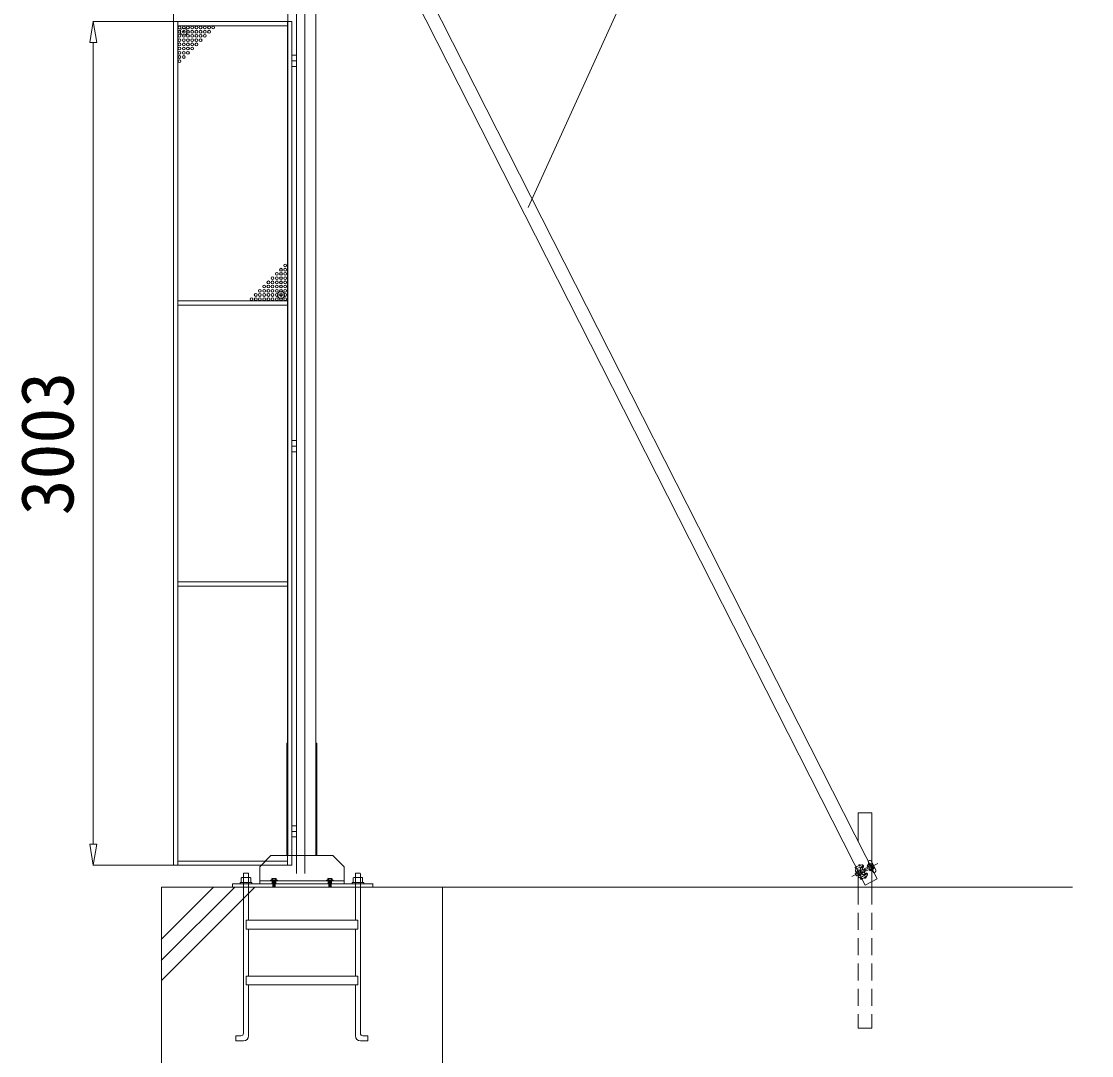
# Model space of a CAD drawing. Units: millimetres, scale not verified. Extents: x -12406 to 12406, y -8553 to 8553.
# Drawn here: x 3658 to 7465, y -5524 to -1843 of the extents above; entities that cross this region are included whole.
import ezdxf
from ezdxf.enums import TextEntityAlignment as Align

# ---------------------------------------------------------------- set-up
doc = ezdxf.new("R2010")
doc.units = ezdxf.units.MM
doc.header["$LTSCALE"] = 50
doc.header["$PDMODE"] = 32
doc.header["$PDSIZE"] = 25
for name, pattern in [('CHAIN2', [12, 9, -1, 1, -1]), ('DASHED1', [1.8, 1.2, -0.6]), ('DOUBLE_CHAIN2', [12.8, 9, -1, 0.6, -0.6, 0.6, -1])]:
    doc.linetypes.add(name, pattern=pattern)
for name, color, linetype, lineweight in [('0-0_0', 7, 'Continuous', 9), ('0-6_CYG-144', 7, 'Continuous', 9), ('0-7_CYG-36', 7, 'Continuous', 9), ('0-B_TEXT', 7, 'Continuous', 9), ('0-C_ﾒッｼュﾊﾟﾈﾙ用ﾌﾞﾛッｸ', 7, 'Continuous', 9), ('0-F_寸法', 7, 'Continuous', 9)]:
    doc.layers.add(name, color=color, linetype=linetype, lineweight=lineweight)
doc.styles.add('ＭＳ ゴシック', font='')
doc.styles.get('ＭＳ ゴシック').set_extended_font_data('MS Gothic')

msp = doc.modelspace()

# ---------------------------------------------------------------- linework, layer by layer
at = {"layer": '0-0_0', "color": 134}
for p, q in [((3900.74, -1918.5), (3913.24, -1843.5)), ((3913.24, -1843.5), (3925.74, -1918.5)), ((3900.74, -1918.5), (3925.74, -1918.5)), ((3900.74, -4771.49), (3913.24, -4846.49)), ((3900.74, -4771.49), (3925.74, -4771.49)), ((3913.24, -4846.49), (3925.74, -4771.49))]:
    msp.add_line(p, q, dxfattribs=at)
at = {"layer": '0-0_0'}
for p, q in [((4196.41, -1843.5), (3912.24, -1843.5)), ((4199.41, -4846.49), (4199.41, -1843.5)), ((4214.41, -4846.49), (4214.41, -1843.5)), ((4604.41, -4846.49), (4604.41, -1843.5)), ((4619.41, -1843.5), (4619.41, -4846.49)), ((3913.24, -1918.5), (3913.24, -4771.49)), ((4619.41, -4725.64), (4636.34, -4725.64)), ((4198.41, -4846.49), (3912.24, -4846.49))]:
    msp.add_line(p, q, dxfattribs=at)
for points in [[(4619.62, -1963.49), (4636.62, -1963.49), (4636.62, -1983.49), (4619.62, -1983.49)], [(4619.41, -2003.39), (4636.62, -2003.39), (4636.62, -1983.49)], [(4619.41, -3334.99), (4636.41, -3334.99), (4636.41, -3355)], [(4619.2, -3374.47), (4636.41, -3374.47), (4636.41, -3354.57), (4619.2, -3354.57)], [(4636.41, -4726.49), (4636.41, -4706.49), (4619.41, -4706.49)], [(4619.2, -4745.53), (4636.41, -4745.53), (4636.41, -4725.64), (4619.2, -4725.64)]]:
    msp.add_lwpolyline(points, dxfattribs=at)
at = {"layer": '0-6_CYG-144'}
for p, q in [((4155.32, -5185.17), (4416.61, -4923.98)), ((4155.32, -5110.57), (4340.62, -4925.27)), ((4156.24, -5256.24), (4488.41, -4923.98)), ((5156.24, -4923.98), (5156.24, -5921.66))]:
    msp.add_line(p, q, dxfattribs=at)
msp.add_lwpolyline([(4156.24, -4923.98), (4156.24, -5921.66), (5156.24, -5921.66)], dxfattribs=at)
at = {"layer": '0-7_CYG-36'}
for p, q in [((4705.7, -4812.03), (4705.7, -412.04)), ((6702.36, -4894.99), (4537.04, -626.91)), ((6659.09, -4917.12), (4640.97, -939.17)), ((4602.5, -4412.03), (4602.5, -4812.03)), ((4602.5, -4412.03), (4605.7, -4412.03)), ((4708.9, -4412.03), (4705.7, -4412.03)), ((4708.9, -4412.03), (4708.9, -4812.03)), ((6683.16, -4926.09), (6683.16, -4660.2)), ((4505.7, -4852.03), (4545.7, -4812.03)), ((4765.7, -4812.03), (4545.7, -4812.03)), ((4765.7, -4812.03), (4805.7, -4852.03)), ((6670.42, -4831.69), (6674.9, -4829.47)), ((6681.6, -4831.72), (6697.61, -4863.97)), ((4505.7, -4852.03), (4505.7, -4912.03)), ((4805.7, -4912.03), (4805.7, -4852.03)), ((6623.69, -4854.05), (6626.62, -4859.96)), ((6632.12, -4870.8), (6624.61, -4874.52)), ((6633.27, -4871.35), (6625.92, -4874.99)), ((6631.04, -4865.76), (6630.71, -4867.83)), ((6631.04, -4865.76), (6637.61, -4862.49)), ((6641.14, -4866.32), (6635.69, -4869.01)), ((6640.46, -4850.05), (6637.3, -4843.67)), ((6642.28, -4864.64), (6641.85, -4863.74)), ((6683.17, -4845.45), (6642.18, -4865.8)), ((6651.11, -4860.26), (6642.28, -4864.64)), ((6657.43, -4859.35), (6642.77, -4866.63)), ((6643.68, -4856.27), (6652.2, -4849.99)), ((6660.94, -4866.53), (6646.27, -4873.82)), ((6687.62, -4854.41), (6646.57, -4874.8)), ((6656.44, -4871.01), (6647.62, -4875.39)), ((6648.41, -4854.83), (6651.11, -4860.26)), ((6649.03, -4856.06), (6652.2, -4853.72)), ((6652.66, -4847.2), (6652.8, -4847.49)), ((6652.8, -4847.49), (6653.41, -4848.72)), ((6656.23, -4858.83), (6657.39, -4859.38)), ((6659.14, -4876.42), (6656.44, -4871.01)), ((6660.68, -4867.79), (6660.94, -4866.53)), ((6667.24, -4847.78), (6681.94, -4841.38)), ((6668.52, -4850.72), (6667.24, -4847.78)), ((6668.52, -4850.72), (6683.22, -4844.31)), ((6685.45, -4865.34), (6672.49, -4839.23)), ((6674.39, -4849.82), (6673.72, -4848.45)), ((6674.39, -4849.81), (6673.72, -4848.45)), ((6688.56, -4855.06), (6674.57, -4862.9)), ((6676.14, -4865.7), (6674.57, -4862.9)), ((6690.12, -4857.86), (6676.14, -4865.7)), ((6677.62, -4842.82), (6677.8, -4843.18)), ((6679.52, -4860.13), (6678.84, -4858.77)), ((6679.52, -4860.13), (6678.84, -4858.77)), ((6679.77, -4847.14), (6679.22, -4846.05)), ((6679.77, -4847.14), (6679.22, -4846.05)), ((6680.98, -4863.09), (6680.94, -4863)), ((6687.62, -4854.41), (6683.17, -4845.45)), ((6684.76, -4857.19), (6684.22, -4856.1)), ((6684.76, -4857.19), (6684.22, -4856.11)), ((6688.97, -4853.75), (6684.52, -4844.78)), ((6686.36, -4860.43), (6686.18, -4860.07)), ((6695.36, -4870.67), (6690.88, -4872.89)), ((4440.07, -4908.11), (4440.07, -4892.19)), ((4442.07, -4890.2), (4471.91, -4890.2)), ((4448.03, -4874.23), (4448.03, -5444.34)), ((4465.94, -4874.23), (4448.03, -4874.23)), ((4465.94, -5041.38), (4465.94, -4874.23)), ((4473.9, -4892.19), (4473.9, -4908.11)), ((4505.7, -4902.03), (4805.7, -4902.03)), ((4548.52, -4899.65), (4548.52, -4895.68)), ((4550.52, -4893.69), (4562.45, -4893.69)), ((4552.51, -4899.65), (4552.51, -4893.69)), ((4560.47, -4899.65), (4560.47, -4893.69)), ((4564.44, -4895.68), (4564.44, -4899.65)), ((4747.52, -4899.65), (4747.52, -4895.68)), ((4749.51, -4893.69), (4761.44, -4893.69)), ((4751.49, -4899.65), (4751.49, -4893.69)), ((4759.45, -4893.69), (4759.45, -4899.65)), ((4763.43, -4895.68), (4763.43, -4899.65)), ((4838.06, -4908.11), (4838.06, -4892.19)), ((4840.05, -4890.2), (4869.89, -4890.2)), ((4846.01, -4876.22), (4846.01, -5041.38)), ((4861.93, -4874.23), (4848.01, -4874.23)), ((4863.92, -5444.34), (4863.92, -4876.22)), ((4871.88, -4892.19), (4871.88, -4908.11)), ((6624.61, -4874.52), (6624.35, -4876.16)), ((6624.35, -4876.16), (6627.6, -4882.7)), ((6629.06, -4883.48), (6627.6, -4882.7)), ((6636.57, -4879.76), (6629.06, -4883.48)), ((6636.82, -4878.51), (6629.48, -4882.16)), ((6634.56, -4925.14), (6634.56, -4880.75)), ((6639.92, -4883.68), (6638.07, -4882.66)), ((6646.49, -4880.4), (6639.92, -4883.66)), ((6645.62, -4875.22), (6640.14, -4877.96)), ((6644.81, -4896.6), (6641.87, -4890.68)), ((6647.62, -4875.39), (6648.07, -4876.27)), ((6655.12, -4879.34), (6665.28, -4876.34)), ((6655.82, -4892.24), (6655.28, -4891.14)), ((6661.97, -4893.38), (6658.19, -4885.77)), ((6658.53, -4875.2), (6662.31, -4874.09)), ((6659.09, -4917.12), (6702.36, -4894.99)), ((7397.66, -4923.98), (4156.24, -4923.98)), ((4408.75, -4912.03), (4908.7, -4912.03)), ((4408.75, -4912.03), (4408.75, -4923.98)), ((4908.69, -4912.03), (4908.69, -4923.98)), ((4465.94, -5240.37), (4465.94, -5073.22)), ((4846.01, -5073.22), (4846.01, -5240.37)), ((4465.94, -5453.29), (4465.94, -5272.21)), ((4846.01, -5272.21), (4846.01, -5453.29)), ((4448.03, -5471.19), (4421.18, -5471.19)), ((4863.92, -5471.19), (4890.79, -5471.19))]:
    msp.add_line(p, q, dxfattribs=at)
at = {"layer": '0-7_CYG-36', "linetype": 'CHAIN2'}
msp.add_line((6704.84, -4840.28), (6611.72, -4886.5), dxfattribs=at)
at = {"layer": '0-7_CYG-36', "linetype": 'DOUBLE_CHAIN2'}
for p, q in [((4550.52, -4901.64), (4550.52, -4911.59)), ((4560.47, -4901.64), (4552.51, -4901.64)), ((4560.47, -4903.63), (4552.51, -4901.64)), ((4560.47, -4905.62), (4552.51, -4903.63)), ((4560.47, -4907.61), (4552.51, -4905.62)), ((4560.47, -4909.6), (4552.51, -4907.61)), ((4560.47, -4911.59), (4552.51, -4909.6)), ((4562.45, -4901.64), (4562.45, -4911.59)), ((4749.51, -4901.64), (4749.51, -4911.59)), ((4759.45, -4903.63), (4751.49, -4901.64)), ((4759.45, -4905.62), (4751.49, -4903.63)), ((4759.45, -4907.61), (4751.49, -4905.62)), ((4759.45, -4909.6), (4751.49, -4907.61)), ((4759.45, -4911.59), (4751.49, -4909.6)), ((4761.44, -4901.64), (4761.44, -4911.59)), ((4560.47, -4913.58), (4552.51, -4911.59)), ((4560.47, -4915.57), (4552.51, -4913.58)), ((4560.47, -4917.56), (4552.51, -4915.57)), ((4560.47, -4919.55), (4552.51, -4917.56)), ((4560.47, -4921.54), (4552.51, -4919.55)), ((4560.47, -4923.53), (4552.51, -4921.54)), ((4759.45, -4913.58), (4751.49, -4911.59)), ((4759.45, -4915.57), (4751.49, -4913.58)), ((4759.45, -4917.56), (4751.49, -4915.57)), ((4759.45, -4919.55), (4751.49, -4917.56)), ((4759.45, -4921.54), (4751.49, -4919.55)), ((4759.45, -4923.53), (4751.49, -4921.54))]:
    msp.add_line(p, q, dxfattribs=at)
at = {"layer": '0-7_CYG-36', "linetype": 'DASHED1'}
for p, q in [((6634.56, -4926.09), (6634.56, -5426.01)), ((6683.16, -4926.09), (6683.16, -5426.01)), ((6634.56, -5426.01), (6683.16, -5426.01))]:
    msp.add_line(p, q, dxfattribs=at)
at = {"layer": '0-7_CYG-36'}
for points in [[(6634.56, -4762.51), (6634.56, -4660.2), (6683.16, -4660.2)], [(6638.38, -4847.59), (6643.55, -4845.03), (6642.21, -4844.57), (6635.04, -4848.14), (6634.49, -4848.97)], [(6677.63, -4840.03), (6670.02, -4843.8), (6669.68, -4844.81)], [(6669.68, -4844.81), (6670.12, -4845.71), (6671.13, -4846.05), (6678.75, -4842.26), (6679.08, -4841.26), (6678.64, -4840.36)], [(4743.53, -4901.64), (4743.53, -4899.65), (4767.41, -4899.65), (4767.41, -4901.64)], [(6658.84, -4888.8), (6663.33, -4886.57), (6664.34, -4886.9), (6664.78, -4887.8), (6664.45, -4888.81), (6656.83, -4892.59), (6655.82, -4892.24)], [(4421.18, -5471.19), (4421.18, -5453.29), (4439.08, -5453.29)], [(4890.79, -5471.19), (4890.79, -5453.29), (4872.88, -5453.29)]]:
    msp.add_lwpolyline(points, dxfattribs=at)
for points in [[(6679.3, -4864.2), (6679.19, -4863.98), (6688.15, -4859.54), (6688.26, -4859.76), (6687.93, -4860.77), (6680.31, -4864.55)], [(4477.89, -4908.11), (4436.1, -4908.11), (4436.1, -4912.09), (4477.89, -4912.09)], [(4568.43, -4901.64), (4544.55, -4901.64), (4544.55, -4899.65), (4568.43, -4899.65)], [(4875.86, -4908.11), (4834.07, -4908.11), (4834.07, -4912.09), (4875.86, -4912.09)], [(4854.97, -5073.22), (4456.99, -5073.22), (4456.99, -5041.38), (4854.97, -5041.38)], [(4854.97, -5272.21), (4456.99, -5272.21), (4456.99, -5240.37), (4854.97, -5240.37)]]:
    msp.add_lwpolyline(points, close=True, dxfattribs=at)
at = {"layer": '0-7_CYG-36', "linetype": 'DOUBLE_CHAIN2'}
for points in [[(4552.51, -4899.65), (4552.51, -4923.53), (4560.47, -4923.53), (4560.47, -4899.65)], [(4751.49, -4899.65), (4751.49, -4923.53), (4759.45, -4923.53), (4759.45, -4899.65)]]:
    msp.add_lwpolyline(points, dxfattribs=at)
at = {"layer": '0-7_CYG-36'}
for centre, radius, start, end in [((6659.51, -4837.89), 12.55, 308.057, 29.606), ((6677.12, -4833.94), 5, 26.4, 116.4), ((6663.3, -4924.24), 80.6, 100.823, 119.434), ((6630.31, -4864.65), 5.58, 132.772, 205.788), ((6631.31, -4863.62), 6.94, 209.778, 267.587), ((6626.18, -4860.18), 0.5, 312.772, 26.4), ((7007.78, -5726.57), 946.72, 112.012, 113.741), ((6639.4, -4858.93), 10.8, 219.289, 249.774), ((6650.67, -4867.15), 15.09, 187.049, 225.751), ((6642.62, -4859.35), 7.12, 211.052, 258.011), ((6619.39, -4882.52), 28.24, 12.812, 39.975), ((6651.43, -4866.72), 10.3, 177.763, 235.639), ((6647.24, -4861.1), 6, 126.383, 206.122), ((6649.08, -4848.98), 4, 26.4, 106.989), ((6650.21, -4853.94), 2, 126.383, 206.4), ((6651.01, -4848.38), 2, 306.383, 26.4), ((6649.83, -4850.49), 4, 306.383, 26.4), ((6633.51, -4875.51), 28.24, 15.865, 36.28), ((6634.08, -4875.23), 28.24, 17.932, 34.217), ((6664.57, -4860.27), 10.25, 357.171, 55.629), ((6679.34, -4877.84), 12.55, 23.194, 104.743), ((6683.62, -4845.23), 4.2, 26.4, 113.538), ((6683.62, -4845.23), 1, 26.4, 113.538), ((6686.52, -4841.09), 1, 116.4, 206.4), ((6688.07, -4854.19), 1, 299.262, 26.4), ((6688.07, -4854.19), 4.2, 299.262, 26.4), ((6694.51, -4857.22), 1, 206.4, 296.4), ((6693.13, -4866.19), 5, 296.4, 26.4), ((4442.07, -4892.19), 1.99, 90, 180), ((4471.91, -4892.19), 1.99, 0, 90), ((4550.52, -4895.68), 1.99, 90, 180), ((4562.45, -4895.68), 1.99, 0, 90), ((4749.51, -4895.68), 1.99, 90, 180), ((4761.44, -4895.68), 1.99, 0, 90), ((4840.05, -4892.19), 1.99, 90, 180), ((4848.01, -4876.22), 1.99, 90, 180), ((4861.93, -4876.22), 1.99, 0, 90), ((4869.89, -4892.19), 1.99, 0, 90), ((6641.79, -4884.73), 6.94, 145.213, 203.022), ((6640.36, -4884.92), 5.58, 207.012, 280.028), ((6647.9, -4881.11), 8.38, 157.938, 197.834), ((6641.42, -4890.9), 0.5, 26.4, 100.028), ((6525.52, -4671.69), 247.98, 297.984, 304.414), ((6650.28, -4878.26), 5.56, 146.937, 208.834), ((6612.85, -4822.61), 80.6, 293.366, 311.977), ((6653.43, -4873.58), 6, 206.678, 286.417), ((6660.93, -4875.54), 2, 206.4, 286.417), ((6663.44, -4877.93), 4, 26.4, 106.417), ((6665.85, -4878.26), 2, 26.4, 106.417), ((6664.19, -4879.44), 4, 305.811, 26.4), ((4439.08, -5444.34), 8.96, 270, 0), ((4872.88, -5444.34), 8.96, 180, 270), ((4448.03, -5453.29), 17.91, 270, 0), ((4863.92, -5453.29), 17.91, 180, 270)]:
    msp.add_arc(centre, radius, start, end, dxfattribs=at)
at = {"layer": '0-7_CYG-36', "linetype": 'DOUBLE_CHAIN2'}
for centre in [(4562.45, -4895.68), (4761.44, -4895.68)]:
    msp.add_arc(centre, 1.99, 0, 90, dxfattribs=at)
at = {"layer": '0-B_TEXT'}
msp.add_lwpolyline([(5460.6, -2505.51), (5846.09, -1655.53), (7675.55, -1655.53)], dxfattribs=at)
at = {"layer": '0-C_ﾒッｼュﾊﾟﾈﾙ用ﾌﾞﾛッｸ'}
for centre in [(4220.41, -1864.7), (4235.41, -1864.7), (4250.41, -1864.7), (4265.41, -1864.7), (4280.41, -1864.7), (4295.41, -1864.7), (4310.41, -1864.7), (4325.41, -1864.7), (4340.41, -1864.7), (4220.41, -1879.7), (4220.41, -1894.7), (4235.41, -1879.7), (4235.41, -1894.7), (4250.41, -1879.7), (4250.41, -1894.7), (4265.41, -1879.7), (4265.41, -1894.7), (4280.41, -1879.7), (4280.41, -1894.7), (4295.41, -1879.7), (4295.41, -1894.7), (4310.41, -1879.7), (4310.41, -1894.7), (4325.41, -1879.7), (4220.41, -1909.7), (4220.41, -1924.7), (4220.41, -1939.7), (4235.41, -1909.7), (4235.41, -1924.7), (4235.41, -1939.7), (4250.41, -1909.7), (4250.41, -1924.7), (4250.41, -1939.7), (4265.41, -1909.7), (4265.41, -1924.7), (4265.41, -1939.7), (4280.41, -1909.7), (4280.41, -1924.7), (4295.41, -1909.7), (4220.41, -1954.7), (4220.41, -1969.7), (4220.41, -1984.7), (4235.41, -1954.7), (4235.41, -1969.7), (4250.41, -1954.7), (4566.41, -2741.7), (4581.41, -2726.7), (4581.41, -2741.7), (4596.41, -2711.7), (4596.41, -2726.7), (4596.41, -2741.7), (4536.41, -2771.7), (4551.41, -2756.7), (4551.41, -2771.7), (4566.41, -2756.7), (4566.41, -2771.7), (4581.41, -2756.7), (4581.41, -2771.7), (4596.41, -2756.7), (4596.41, -2771.7), (4491.41, -2816.7), (4506.41, -2801.7), (4506.41, -2816.7), (4521.41, -2786.7), (4521.41, -2801.7), (4521.41, -2816.7), (4536.41, -2786.7), (4536.41, -2801.7), (4536.41, -2816.7), (4551.41, -2786.7), (4551.41, -2801.7), (4551.41, -2816.7), (4566.41, -2786.7), (4566.41, -2801.7), (4566.41, -2816.7), (4581.41, -2786.7), (4581.41, -2801.7), (4581.41, -2816.7), (4596.41, -2786.7), (4596.41, -2801.7), (4596.41, -2816.7), (4476.41, -2831.7), (4491.41, -2831.7), (4506.41, -2831.7), (4521.41, -2831.7), (4536.41, -2831.7), (4551.41, -2831.7), (4566.41, -2831.7), (4581.41, -2831.7), (4596.41, -2831.7)]:
    msp.add_circle(centre, 5, dxfattribs=at)
for p in [(4235.41, -1879.7), (4581.41, -2816.7)]:
    msp.add_point(p, dxfattribs=at)
at = {"layer": '0-F_寸法'}
for p, q in [((4636.62, -4875.75), (4636.62, -641.05)), ((4605.85, -735.56), (4605.85, -4812.03)), ((4199.41, -1844.49), (4199.41, -1685.31)), ((4619.41, -1843.5), (4199.41, -1843.5)), ((4604.41, -1858.49), (4214.41, -1858.49)), ((4604.41, -2837.49), (4214.41, -2837.49)), ((4604.41, -2852.49), (4214.41, -2852.49)), ((4604.41, -3837.49), (4214.41, -3837.49)), ((4604.41, -3852.49), (4214.41, -3852.49)), ((4604.41, -4831.49), (4214.41, -4831.49)), ((4619.41, -4846.49), (4199.41, -4846.49))]:
    msp.add_line(p, q, dxfattribs=at)
msp.add_lwpolyline([(4636.62, -661.05), (4636.62, -641.05), (4666.62, -641.05), (4666.62, -4875.75)], dxfattribs=at)

# ---------------------------------------------------------------- texts
at = {"layer": '0-0_0', "style": 'ＭＳ ゴシック'}
msp.add_text('3003', height=187.7, rotation=90, dxfattribs=at).set_placement((3899.58, -3601), align=Align.BOTTOM_LEFT)

doc.saveas('drawing.dxf')
